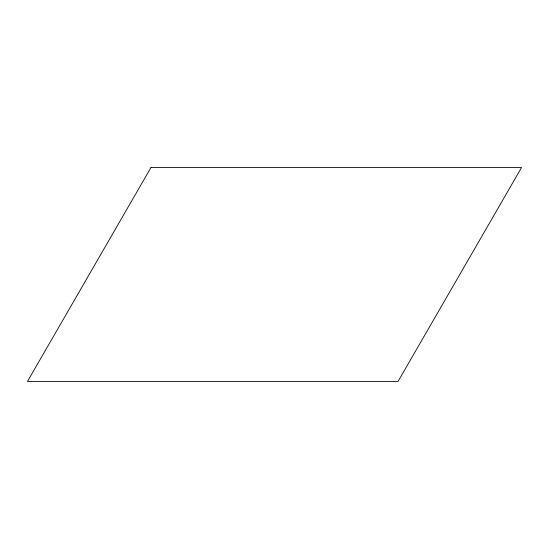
<?xml version="1.0" encoding="UTF-8"?>
<svg xmlns="http://www.w3.org/2000/svg" width="549" height="549" viewBox="0 0 549 549"><rect width="100%" height="100%" fill="white"/><g stroke="black" fill="none" stroke-linecap="round" stroke-linejoin="round"><path stroke-width="0.82" d="M150.975 167.527L27.45 381.473L398.025 381.473L521.55 167.527L150.975 167.527"/></g></svg>
